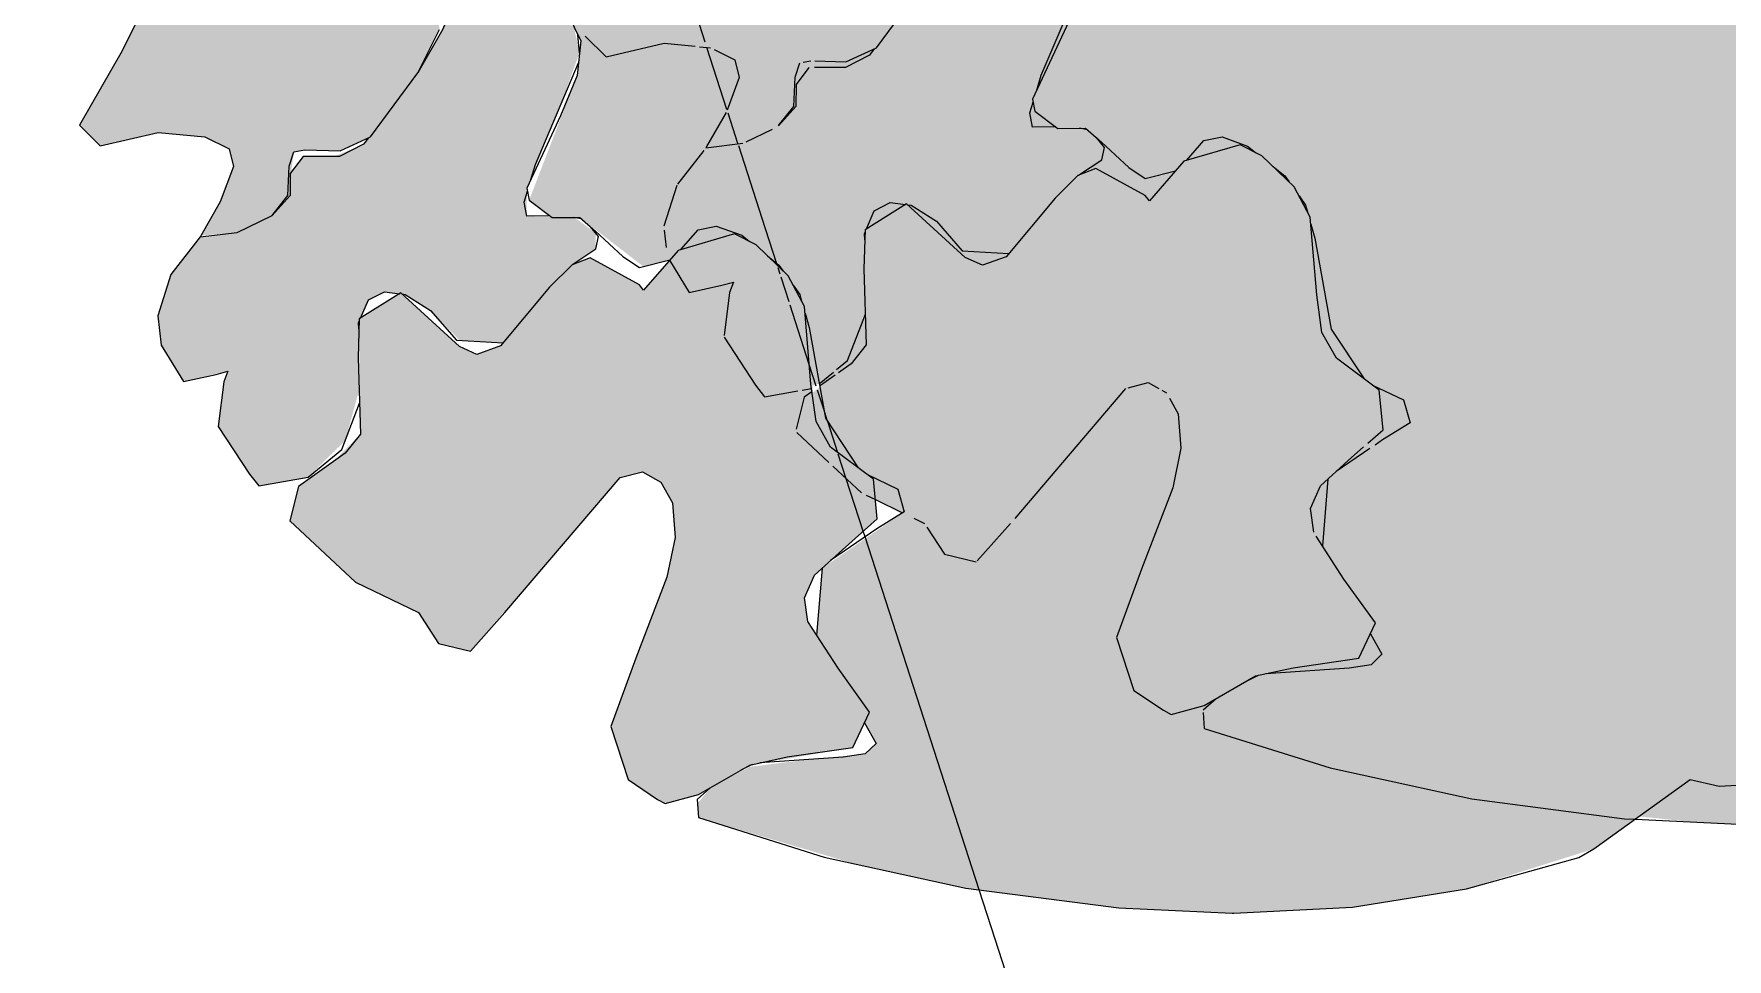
# Model space of a CAD drawing. Header units: metres. Extents: x -490 to 202, y -217 to 332.
# Drawn here: x -137.716 to -134.184, y 44.502 to 46.432 of the extents above; entities that cross this region are included whole.
import ezdxf

# ---------------------------------------------------------------- set-up
doc = ezdxf.new("R2010")
doc.units = ezdxf.units.M
doc.layers.add('1 arbol_dwg', color=8, linetype='Continuous', lineweight=9, true_color=0x767676)
doc.layers.add('C-TOPO-MAJR', color=66, linetype='Continuous', lineweight=18, true_color=0x647b04)
doc.layers.add('A-DETL-GENF', color=7, linetype='Continuous', lineweight=9)
doc.layers.add('A-DETL-THIN', color=7, linetype='Continuous', lineweight=9)

# ---------------------------------------------------------------- blocks, each defined once
blk = doc.blocks.new('1 arbol_dwg-V125-PLANTA DE MURO PERIMETRAL')
at = {"layer": 'A-DETL-GENF', "true_color": 0x4f7f3f, "transparency": 33554483}
blk.add_hatch(color=87, dxfattribs=at).paths.add_polyline_path([(-2.9959, 1.7353), (-2.6313, 1.7538), (-2.2801, 1.8101), (-1.8881, 1.9334), (-1.5926, 2.1464), (-1.5028, 2.1259), (-1.3912, 2.132), (-1.2448, 2.2207), (-1.1529, 2.43), (-1.1286, 2.8007), (-1.0961, 2.8211), (-1.0513, 2.7946), (-0.8564, 2.5984), (-0.7055, 2.601), (-0.6173, 2.7886), (-0.4998, 2.8561), (-0.3192, 2.9842), (-0.148, 3.2129), (-0.0052, 3.6578), (-0.1793, 3.943), (-0.1427, 3.9761), (0.2521, 4.1075), (0.3527, 4.1876), (0.4149, 4.2823), (0.3976, 4.5067), (0.2698, 4.7494), (0.2702, 4.8605), (0.3076, 4.9547), (0.3726, 5.0136), (0.5181, 5.0987), (0.5896, 5.1941), (0.5977, 5.3292), (0.5791, 5.688), (0.5277, 5.9481), (0.3519, 6.1201), (-0.214, 6.3206), (-0.2289, 6.3473), (-0.2037, 6.3773), (-0.0839, 6.4388), (0.1801, 6.5473), (0.1608, 6.6334), (-0.0504, 6.7062), (-0.1636, 6.9763), (-0.3448, 7.1878), (-0.8945, 7.5401), (-0.963, 7.5135), (-0.9437, 7.394), (-0.8932, 7.2025), (-0.9789, 6.8774), (-1.0225, 6.3395), (-1.0859, 6.3587), (-1.1818, 6.44), (-1.3732, 6.7469), (-1.5189, 6.9727), (-1.5489, 6.9861), (-1.637, 6.9134), (-1.6716, 6.7936), (-1.7755, 6.9134), (-1.8034, 6.9488), (-1.8492, 6.9061), (-1.9126, 6.7722), (-2.0009, 6.6678), (-2.1013, 6.6154), (-2.1675, 6.6159), (-2.202, 6.6532), (-2.215, 6.9075), (-2.2677, 6.8987), (-2.5442, 6.7936), (-3.056, 6.8449), (-3.3784, 6.8308), (-3.6081, 6.9621), (-3.7948, 7.0402), (-3.9289, 7.1224), (-3.9952, 7.0843), (-3.9574, 6.9657), (-3.8584, 6.8259), (-3.868, 6.7487), (-3.8978, 6.7182), (-3.9574, 6.7372), (-4.0946, 6.8165), (-4.1943, 6.7576), (-4.5887, 6.2206), (-4.594, 6.1261), (-4.5074, 6.0338), (-4.4179, 6.0064), (-4.2704, 5.8091), (-4.1986, 5.6828), (-4.2575, 5.6064), (-4.4731, 5.3606), (-4.5471, 5.3359), (-4.7488, 5.3412), (-4.7792, 5.2461), (-4.705, 5.1023), (-4.6785, 4.9671), (-4.6897, 4.834), (-4.7373, 4.7464), (-4.7778, 4.74), (-4.9719, 4.9577), (-5.0489, 4.9368), (-5.1251, 4.6675), (-5.0045, 4.4189), (-5.0153, 4.3122), (-5.1632, 3.9283), (-5.0928, 3.8751), (-5.0074, 3.8754), (-4.8113, 3.7242), (-4.7307, 3.7448), (-4.6435, 3.8374), (-4.5875, 3.8488), (-4.4651, 3.791), (-4.3662, 3.6955), (-4.3164, 3.6016), (-4.2292, 3.2232), (-4.1247, 3.0853), (-4.0297, 3.0399), (-4.0098, 2.9699), (-4.2623, 2.7963), (-4.2789, 2.5909), (-4.1162, 2.3541), (-4.1318, 2.3209), (-4.096, 2.2577), (-4.1293, 2.2254), (-4.306, 2.2078), (-4.4849, 2.1857), (-4.6063, 2.1209), (-4.6455, 2.0725), (-4.6425, 2.0296), (-4.0908, 1.872), (-3.8196, 1.8128), (-3.1484, 1.7423), (-3.0009, 1.7354)])
at = {"layer": 'A-DETL-GENF', "true_color": 0x004c00, "transparency": 33554483}
blk.add_hatch(color=98, dxfattribs=at).paths.add_polyline_path([(-5.9946, 3.0494), (-5.827, 3.0895), (-5.7286, 3.1894), (-5.6856, 3.3273), (-5.6856, 3.5634), (-5.6576, 3.6215), (-5.6084, 3.6467), (-5.5444, 3.6388), (-5.4663, 3.5895), (-5.3775, 3.4978), (-5.2433, 3.4899), (-5.0291, 3.7313), (-4.9581, 3.7785), (-4.959, 3.8277), (-5.0153, 3.8694), (-5.0262, 3.8753), (-5.1706, 3.8789), (-5.1705, 3.965), (-5.0662, 4.2216), (-5.0082, 4.3819), (-5.0257, 4.4627), (-5.1251, 4.5024), (-5.1868, 4.4944), (-5.1813, 4.5256), (-5.0842, 4.8119), (-5.0489, 4.9368), (-5.0093, 4.9577), (-4.9951, 4.9936), (-4.9427, 4.9368), (-4.8029, 4.7656), (-4.714, 4.7893), (-4.6868, 4.8686), (-4.6897, 5.0244), (-4.7181, 5.1277), (-4.7792, 5.2461), (-4.7971, 5.3241), (-4.7634, 5.3501), (-4.5471, 5.3473), (-4.4634, 5.3716), (-4.3987, 5.4461), (-4.5285, 5.724), (-4.4604, 5.9611), (-4.5128, 6.0356), (-4.594, 6.073), (-4.6041, 6.0957), (-4.5887, 6.2206), (-4.533, 6.3333), (-4.5101, 6.3793), (-4.5383, 6.4681), (-4.6589, 6.5193), (-4.7873, 6.6022), (-4.9098, 6.5737), (-4.9051, 6.5193), (-4.8626, 6.2382), (-4.9342, 5.9533), (-5.049, 5.8202), (-5.1681, 5.6778), (-5.1573, 5.6042), (-4.9986, 5.4382), (-4.9875, 5.4019), (-4.9967, 5.2989), (-5.013, 5.2291), (-5.0961, 5.1237), (-5.1464, 5.086), (-5.4267, 4.9731), (-5.5093, 4.8961), (-5.5146, 4.8563), (-5.3554, 4.6332), (-5.4391, 4.4365), (-5.505, 4.3204), (-5.6725, 4.1003), (-5.7544, 4.0627), (-5.8584, 4.0627), (-5.8977, 4.0105), (-5.9153, 3.9238), (-5.9706, 3.8729), (-6.113, 3.8231), (-6.1821, 3.8067), (-6.277, 3.6623), (-6.3022, 3.5463), (-6.2865, 3.4691), (-6.2265, 3.3707), (-6.0903, 3.4025), (-6.1077, 3.3273), (-6.1195, 3.2325), (-6.011, 3.0701)])
at = {"layer": 'A-DETL-GENF', "true_color": 0x2f4c26, "transparency": 33554483}
for points in [[(-6.173, 3.8192), (-6.0209, 3.8488), (-5.9506, 3.8849), (-5.9053, 3.9426), (-5.8866, 4.0769), (-5.788, 4.0811), (-5.7447, 4.0798), (-5.6508, 4.1231), (-5.505, 4.3204), (-5.4391, 4.4534), (-5.4701, 4.7921), (-5.543, 4.8973), (-5.5146, 4.9267), (-5.323, 5.0278), (-5.0842, 5.1288), (-5.0418, 5.1875), (-4.9986, 5.278), (-4.9991, 5.4085), (-5.049, 5.5054), (-5.1903, 5.6344), (-5.1896, 5.6886), (-5.1389, 5.7593), (-4.9039, 6.0177), (-4.8922, 6.1772), (-4.9634, 6.2202), (-5.3889, 6.25), (-5.5207, 6.2129), (-5.5951, 6.1626), (-5.6483, 6.0913), (-5.6567, 6.0437), (-5.6269, 5.8472), (-5.5292, 5.7237), (-5.3386, 5.5268), (-5.3894, 5.4922), (-5.4701, 5.4757), (-5.66, 5.4989), (-5.7685, 5.5348), (-6.1445, 5.7364), (-6.2138, 5.7328), (-6.2647, 5.6947), (-6.3001, 5.555), (-6.2344, 5.4496), (-6.1677, 5.3955), (-6.0699, 5.3713), (-5.951, 5.361), (-5.9179, 5.3103), (-5.9079, 5.1914), (-5.9506, 5.0667), (-6.0289, 4.9704), (-6.1244, 4.9032), (-6.2766, 4.8586), (-6.486, 4.8401), (-6.5149, 4.7669), (-6.6531, 4.6894), (-6.6861, 4.6625), (-6.6809, 4.6099), (-6.3867, 4.581), (-6.3603, 4.515), (-6.3812, 4.4557), (-6.5408, 4.1684), (-6.5463, 4.1589), (-6.4824, 4.0952), (-6.2931, 4.1357), (-6.1241, 4.1048), (-6.0861, 4.086), (-6.0729, 4.0316), (-6.1446, 3.8687)], [(-4.7444, 2.0725), (-4.6425, 2.1001), (-4.4849, 2.191), (-4.1674, 2.2452), (-4.1162, 2.3541), (-4.306, 2.633), (-4.3161, 2.7057), (-4.2855, 2.7753), (-4.0926, 2.9482), (-4.1045, 3.0703), (-4.236, 3.1685), (-4.2807, 3.2475), (-4.3164, 3.6016), (-4.3662, 3.6955), (-4.4651, 3.791), (-4.5319, 3.8247), (-4.7053, 3.7742), (-4.8113, 3.6519), (-4.8241, 3.6685), (-4.9757, 3.7512), (-5.0311, 3.73), (-5.1009, 3.6608), (-5.2514, 3.4802), (-5.337, 3.4598), (-5.3775, 3.4782), (-5.5579, 3.643), (-5.6856, 3.5634), (-5.682, 3.2091), (-5.7775, 3.1157), (-5.8746, 3.0405), (-5.8867, 2.9309), (-5.6484, 2.7304), (-5.496, 2.6489), (-5.4415, 2.5651), (-5.3409, 2.5449), (-4.8327, 3.0883), (-4.8146, 3.093), (-4.749, 3.0451), (-4.7225, 2.9971), (-4.7144, 2.8912), (-4.7676, 2.6956), (-4.9056, 2.2898), (-4.8587, 2.1462), (-4.7682, 2.0853)]]:
    blk.add_hatch(color=89, dxfattribs=at).paths.add_polyline_path(points)
at = {"layer": 'A-DETL-THIN', "color": 76, "true_color": 0x3f7f00}
for p, q in [((-6.1946, 4.1263), (-6.1609, 4.1231)), ((-5.8766, 4.0787), (-5.8527, 4.0831)), ((-6.0518, 3.834), (-5.9706, 3.8729)), ((-5.002, 3.8706), (-5.0262, 3.8753)), ((-6.1821, 3.8067), (-6.2624, 3.7034)), ((-6.2652, 3.6998), (-6.3048, 3.5741)), ((-6.304, 3.5616), (-6.2979, 3.5083)), ((-5.827, 3.0895), (-5.7829, 3.1255)), ((-5.8792, 3.0701), (-5.8504, 3.0753)), ((-5.7775, 3.1157), (-5.8256, 3.0817)), ((-5.2246, 2.6755), (-4.8835, 3.0754)), ((-4.7734, 3.0701), (-4.7582, 3.0616)), ((-5.8959, 2.9395), (-5.7977, 2.8479)), ((-4.1333, 2.8904), (-4.2365, 2.8198)), ((-5.7851, 2.8361), (-5.697, 2.7539)), ((-4.2623, 2.7963), (-4.2789, 2.5909)), ((-5.6819, 2.7466), (-5.6542, 2.7331)), ((-5.6542, 2.7331), (-5.5705, 2.6925)), ((-5.5363, 2.6759), (-5.5031, 2.6598)), ((-5.3409, 2.5449), (-5.2381, 2.6598)), ((-4.4768, 2.1927), (-4.512, 2.1753)), ((-4.6063, 2.1209), (-4.6464, 2.0853))]:
    blk.add_line(p, q, dxfattribs=at)
at = {"layer": 'A-DETL-THIN', "color": 76, "true_color": 0x3f7f00, "flags": 128}
for points in [[(-3.3174, 1.7503), (-3.0009, 1.7354)], [(-5.8402, 4.0828), (-5.7447, 4.0798), (-5.6508, 4.1231), (-5.505, 4.3204), (-5.4391, 4.4534), (-5.4701, 4.7921), (-5.543, 4.8973), (-5.5146, 4.9267), (-5.323, 5.0278), (-5.0842, 5.1288), (-5.0418, 5.1875), (-4.9986, 5.278), (-4.9887, 5.3882), (-5.049, 5.5054), (-5.1903, 5.6344), (-5.1896, 5.6886), (-5.1389, 5.7593), (-4.9039, 6.0177), (-4.8922, 6.1772), (-4.9634, 6.2202), (-5.1223, 6.2322), (-5.3889, 6.25), (-5.5059, 6.2229)], [(-4.8403, 4.8042), (-4.9719, 4.9577), (-5.0489, 4.9368), (-5.1251, 4.6675), (-5.0045, 4.4189), (-5.0153, 4.3122), (-5.0662, 4.1879), (-5.1705, 3.965), (-5.1632, 3.9283), (-5.0928, 3.8751), (-5.0074, 3.8754), (-4.959, 3.8329), (-4.8745, 3.7552), (-4.8241, 3.721), (-4.7307, 3.7448)], [(-5.1576, 3.9926), (-5.1437, 4.0387), (-5.0113, 4.3509)], [(-6.5463, 4.1589), (-6.4824, 4.0952), (-6.3041, 4.1367), (-6.2083, 4.1276)], [(-6.1504, 4.1179), (-6.0861, 4.086), (-6.0729, 4.0316), (-6.1102, 3.9313)], [(-5.6576, 4.1199), (-5.6725, 4.1003), (-5.7459, 4.0627), (-5.8415, 4.0627)], [(-5.9517, 3.8835), (-5.9053, 3.9426), (-5.9008, 4.0328), (-5.8866, 4.0769)], [(-5.8584, 4.0627), (-5.8977, 4.0105), (-5.8984, 3.9426), (-5.9517, 3.8832)], [(-6.113, 3.9238), (-6.173, 3.8192), (-6.1753, 3.8154), (-6.0615, 3.8294)], [(-5.0992, 3.88), (-5.1706, 3.8789), (-5.1787, 3.9226), (-5.1687, 3.9558)], [(-4.1392, 2.9069), (-4.0926, 2.9482), (-4.1045, 3.0703), (-4.236, 3.1685), (-4.2807, 3.2475), (-4.2964, 3.3629), (-4.3164, 3.6016), (-4.3662, 3.6955), (-4.4651, 3.791), (-4.5319, 3.8247), (-4.7053, 3.7742), (-4.8113, 3.6519), (-4.8241, 3.6685), (-4.9757, 3.7512), (-5.0311, 3.73), (-5.1009, 3.6608), (-5.2514, 3.4802), (-5.3241, 3.454), (-5.3775, 3.4782), (-5.5579, 3.643), (-5.6856, 3.5634), (-5.6892, 3.4434), (-5.682, 3.2091), (-5.7286, 3.1505), (-5.7677, 3.1227)], [(-5.0299, 3.7305), (-5.0291, 3.7313), (-4.9581, 3.7785), (-4.9494, 3.8165), (-4.9745, 3.8465)], [(-4.6971, 3.7765), (-4.6435, 3.8374), (-4.5875, 3.8488), (-4.5095, 3.8206), (-4.485, 3.801)], [(-4.4302, 3.7573), (-4.3948, 3.729), (-4.3817, 3.7105)], [(-5.6816, 3.5658), (-5.6576, 3.6215), (-5.6084, 3.6467), (-5.5613, 3.6409)], [(-4.3511, 3.6672), (-4.3308, 3.6384), (-4.3252, 3.6182)], [(-5.5548, 3.6401), (-5.5444, 3.6388), (-5.4663, 3.5895), (-5.387, 3.4984), (-5.2433, 3.4899)], [(-5.6865, 3.5326), (-5.6877, 3.5516), (-5.6858, 3.5562)], [(-4.3146, 3.5806), (-4.3024, 3.5373), (-4.252, 3.2577), (-4.151, 3.105)], [(-6.287, 3.4699), (-6.2265, 3.3707), (-6.1258, 3.3926), (-6.0903, 3.4025), (-6.1024, 3.3702), (-6.1188, 3.2382)], [(-5.7732, 3.1334), (-5.7393, 3.1612), (-5.6849, 3.3041)], [(-6.1195, 3.2325), (-6.0232, 3.0855), (-5.9946, 3.0494), (-5.8922, 3.0678)], [(-4.8765, 3.0771), (-4.8146, 3.093), (-4.7827, 3.0753)], [(-4.1247, 3.0853), (-4.0297, 3.0399), (-4.0098, 2.9699), (-4.0941, 2.9172), (-4.1174, 2.9012)], [(-5.849, 3.0651), (-5.8726, 3.0483), (-5.8972, 2.9495)], [(-4.749, 3.0451), (-4.7225, 2.9971), (-4.7144, 2.8912), (-4.7393, 2.7692), (-4.8354, 2.5194), (-4.9121, 2.3094), (-4.8587, 2.1462), (-4.7682, 2.0853), (-4.7444, 2.0725), (-4.6425, 2.1001), (-4.4849, 2.191), (-4.3694, 2.216), (-4.1674, 2.2452), (-4.1162, 2.3541), (-4.2129, 2.4886), (-4.2984, 2.6212)], [(-4.306, 2.633), (-4.3161, 2.7057), (-4.2855, 2.7753), (-4.1995, 2.8534), (-4.1524, 2.8952)], [(-5.496, 2.6489), (-5.4415, 2.5651), (-5.3437, 2.5418)], [(-4.1318, 2.3209), (-4.096, 2.2577), (-4.1293, 2.2254), (-4.1973, 2.2152), (-4.4534, 2.1978)], [(-4.6459, 2.0789), (-4.6425, 2.0296), (-4.2558, 1.9081), (-3.8196, 1.8128), (-3.3498, 1.7518), (-3.3174, 1.7503)]]:
    blk.add_lwpolyline(points, dxfattribs=at)
blk = doc.blocks.new('1 arbol_dwg-V126-PLANTA DE MURO PERIMETRAL')
at = {"layer": 'A-DETL-GENF', "true_color": 0x4f7f3f, "transparency": 33554483}
blk.add_hatch(color=87, dxfattribs=at).paths.add_polyline_path([(-2.9959, 1.7353), (-2.6313, 1.7538), (-2.2801, 1.8101), (-1.8881, 1.9334), (-1.5926, 2.1464), (-1.5028, 2.1259), (-1.3912, 2.132), (-1.2448, 2.2207), (-1.1529, 2.43), (-1.1286, 2.8007), (-1.0961, 2.8211), (-1.0513, 2.7946), (-0.8564, 2.5984), (-0.7055, 2.601), (-0.6173, 2.7886), (-0.4998, 2.8561), (-0.3192, 2.9842), (-0.148, 3.2129), (-0.0052, 3.6578), (-0.1793, 3.943), (-0.1427, 3.9761), (0.2521, 4.1075), (0.3527, 4.1876), (0.4149, 4.2823), (0.3976, 4.5067), (0.2698, 4.7494), (0.2702, 4.8605), (0.3076, 4.9547), (0.3726, 5.0136), (0.5181, 5.0987), (0.5896, 5.1941), (0.5977, 5.3292), (0.5791, 5.688), (0.5277, 5.9481), (0.3519, 6.1201), (-0.2074, 6.3087), (-0.2289, 6.3473), (-0.2037, 6.3773), (-0.0839, 6.4388), (0.1801, 6.5473), (0.1608, 6.6334), (-0.0504, 6.7062), (-0.1636, 6.9763), (-0.3448, 7.1878), (-0.8945, 7.5401), (-0.963, 7.5135), (-0.9437, 7.394), (-0.8932, 7.2025), (-0.9789, 6.8774), (-1.0225, 6.3395), (-1.0859, 6.3587), (-1.1818, 6.44), (-1.2845, 6.5949), (-1.5002, 6.9643), (-1.5489, 6.9861), (-1.6301, 6.9371), (-1.6716, 6.7936), (-1.7114, 6.8321), (-1.8034, 6.9488), (-1.8372, 6.9313), (-1.9126, 6.7722), (-1.9982, 6.6692), (-2.1013, 6.6154), (-2.1675, 6.6159), (-2.202, 6.6532), (-2.215, 6.9075), (-2.2677, 6.8987), (-2.5442, 6.7936), (-2.9825, 6.8481), (-3.3784, 6.8308), (-3.6081, 6.9621), (-3.7812, 7.0315), (-3.9259, 7.1241), (-3.9952, 7.0843), (-3.9792, 6.9966), (-3.8584, 6.8259), (-3.8597, 6.7571), (-3.8978, 6.7182), (-3.9416, 6.7272), (-4.0879, 6.8199), (-4.1833, 6.7721), (-4.5887, 6.2206), (-4.594, 6.1261), (-4.5074, 6.0338), (-4.4179, 6.0064), (-4.2704, 5.8091), (-4.1986, 5.6828), (-4.2322, 5.6353), (-4.4731, 5.3606), (-4.5471, 5.3359), (-4.7488, 5.3412), (-4.7721, 5.2324), (-4.705, 5.1023), (-4.6785, 4.9671), (-4.7053, 4.8054), (-4.7373, 4.7464), (-4.7778, 4.74), (-4.9719, 4.9577), (-5.0489, 4.9368), (-5.1251, 4.6675), (-5.0045, 4.4189), (-5.0153, 4.3122), (-5.1632, 3.9283), (-5.0928, 3.8751), (-5.0074, 3.8754), (-4.8113, 3.7242), (-4.7307, 3.7448), (-4.6435, 3.8374), (-4.5875, 3.8488), (-4.4651, 3.791), (-4.3662, 3.6955), (-4.3164, 3.6016), (-4.2292, 3.2232), (-4.1247, 3.0853), (-4.0297, 3.0399), (-4.0098, 2.9699), (-4.2623, 2.7963), (-4.2789, 2.5909), (-4.1162, 2.3541), (-4.1318, 2.3209), (-4.096, 2.2577), (-4.1293, 2.2254), (-4.306, 2.2078), (-4.4849, 2.1857), (-4.6063, 2.1209), (-4.6455, 2.0725), (-4.6425, 2.0296), (-4.1674, 1.8887), (-3.8196, 1.8128), (-3.3498, 1.7518), (-3.0009, 1.7354)])
at = {"layer": 'A-DETL-GENF', "true_color": 0x004c00, "transparency": 33554483}
blk.add_hatch(color=98, dxfattribs=at).paths.add_polyline_path([(-5.9946, 3.0494), (-5.8428, 3.0767), (-5.7286, 3.1894), (-5.6861, 3.3444), (-5.6856, 3.5634), (-5.6576, 3.6215), (-5.6084, 3.6467), (-5.5444, 3.6388), (-5.4663, 3.5895), (-5.3775, 3.4978), (-5.2433, 3.4899), (-5.0291, 3.7313), (-4.9581, 3.7785), (-4.959, 3.8277), (-5.0153, 3.8694), (-5.0262, 3.8753), (-5.1706, 3.8789), (-5.1705, 3.965), (-5.0662, 4.2216), (-5.0082, 4.3819), (-5.0257, 4.4627), (-5.1251, 4.5024), (-5.1868, 4.4944), (-5.1813, 4.5256), (-5.0873, 4.801), (-5.0489, 4.9368), (-5.0093, 4.9577), (-4.9951, 4.9936), (-4.9427, 4.9368), (-4.8029, 4.7656), (-4.714, 4.7893), (-4.6868, 4.8686), (-4.6897, 5.0244), (-4.7181, 5.1277), (-4.7792, 5.2461), (-4.7971, 5.3241), (-4.7634, 5.3501), (-4.5471, 5.3473), (-4.4634, 5.3716), (-4.3987, 5.4461), (-4.5285, 5.724), (-4.4604, 5.9611), (-4.5128, 6.0356), (-4.594, 6.073), (-4.6041, 6.0957), (-4.5887, 6.2206), (-4.533, 6.3333), (-4.5101, 6.3793), (-4.5289, 6.4652), (-4.6281, 6.4956), (-4.7721, 6.6038), (-4.9091, 6.5893), (-4.9104, 6.5595), (-4.8626, 6.2382), (-4.9202, 5.9716), (-5.049, 5.8202), (-5.1697, 5.6886), (-5.1573, 5.6042), (-4.9986, 5.4382), (-4.9875, 5.4019), (-4.9967, 5.2989), (-5.013, 5.2291), (-5.0961, 5.1237), (-5.1464, 5.086), (-5.4314, 4.9697), (-5.5093, 4.8961), (-5.5146, 4.8563), (-5.3554, 4.6332), (-5.4391, 4.4365), (-5.505, 4.3204), (-5.6725, 4.1003), (-5.7631, 4.0627), (-5.8584, 4.0627), (-5.8977, 4.0105), (-5.9153, 3.9238), (-5.9536, 3.881), (-6.113, 3.8231), (-6.1753, 3.8154), (-6.2652, 3.6998), (-6.3053, 3.5726), (-6.295, 3.4829), (-6.2265, 3.3707), (-6.0903, 3.4025), (-6.1056, 3.3444), (-6.1195, 3.2325), (-6.0232, 3.0855)])
at = {"layer": 'A-DETL-GENF', "true_color": 0x2f4c26, "transparency": 33554483}
for points in [[(-6.173, 3.8192), (-6.0615, 3.8294), (-5.9536, 3.881), (-5.9053, 3.9426), (-5.8866, 4.0769), (-5.8527, 4.0831), (-5.7447, 4.0798), (-5.6508, 4.1231), (-5.505, 4.3204), (-5.4391, 4.4534), (-5.4701, 4.7921), (-5.543, 4.8973), (-5.5146, 4.9267), (-5.323, 5.0278), (-5.0842, 5.1288), (-5.0418, 5.1875), (-4.9986, 5.278), (-4.9887, 5.3882), (-5.049, 5.5054), (-5.1903, 5.6344), (-5.1896, 5.6886), (-5.1389, 5.7593), (-4.9039, 6.0177), (-4.8922, 6.1772), (-4.9634, 6.2202), (-5.3889, 6.25), (-5.5059, 6.2229), (-5.5951, 6.1626), (-5.6483, 6.0913), (-5.6567, 6.0437), (-5.6441, 5.8711), (-5.5636, 5.7593), (-5.3386, 5.5268), (-5.3894, 5.4922), (-5.4701, 5.4757), (-5.594, 5.4804), (-5.7631, 5.5318), (-6.1328, 5.737), (-6.2138, 5.7328), (-6.2647, 5.6947), (-6.3083, 5.5719), (-6.2623, 5.4774), (-6.1885, 5.404), (-6.1038, 5.3696), (-5.9527, 5.3635), (-5.9179, 5.3103), (-5.9039, 5.2094), (-5.9264, 5.1063), (-5.9861, 5.0084), (-6.0892, 4.9168), (-6.2201, 4.8663), (-6.486, 4.8401), (-6.5096, 4.7705), (-6.5779, 4.7235), (-6.6864, 4.6743), (-6.6847, 4.6102), (-6.3907, 4.5866), (-6.3586, 4.5408), (-6.3617, 4.4955), (-6.4147, 4.3875), (-6.5463, 4.1589), (-6.4824, 4.0952), (-6.3041, 4.1367), (-6.1609, 4.1231), (-6.0861, 4.086), (-6.0729, 4.0316), (-6.113, 3.9238)], [(-4.7444, 2.0725), (-4.6425, 2.1001), (-4.4849, 2.191), (-4.1674, 2.2452), (-4.1162, 2.3541), (-4.306, 2.633), (-4.3161, 2.7057), (-4.2855, 2.7753), (-4.0926, 2.9482), (-4.1045, 3.0703), (-4.236, 3.1685), (-4.2807, 3.2475), (-4.3164, 3.6016), (-4.3662, 3.6955), (-4.4651, 3.791), (-4.5319, 3.8247), (-4.7053, 3.7742), (-4.8113, 3.6519), (-4.8241, 3.6685), (-4.9757, 3.7512), (-5.0311, 3.73), (-5.1009, 3.6608), (-5.2514, 3.4802), (-5.3241, 3.454), (-5.3775, 3.4782), (-5.5579, 3.643), (-5.6856, 3.5634), (-5.682, 3.2091), (-5.7631, 3.126), (-5.8726, 3.0483), (-5.899, 2.9424), (-5.697, 2.7539), (-5.5031, 2.6598), (-5.4415, 2.5651), (-5.3437, 2.5418), (-4.8835, 3.0754), (-4.8146, 3.093), (-4.7582, 3.0616), (-4.7225, 2.9971), (-4.7144, 2.8912), (-4.7393, 2.7692), (-4.9121, 2.3094), (-4.8587, 2.1462), (-4.7682, 2.0853)]]:
    blk.add_hatch(color=89, dxfattribs=at).paths.add_polyline_path(points)
at = {"layer": 'A-DETL-THIN', "color": 76, "true_color": 0x3f7f00}
for p, q in [((-5.0082, 4.3819), (-5.0135, 4.4374)), ((-5.002, 3.8706), (-5.0262, 3.8753)), ((-4.2623, 2.7963), (-4.2789, 2.5909)), ((-4.4768, 2.1927), (-4.512, 2.1753))]:
    blk.add_line(p, q, dxfattribs=at)
at = {"layer": 'A-DETL-THIN', "color": 76, "true_color": 0x3f7f00, "flags": 128}
for points in [[(-4.6063, 2.1209), (-4.6464, 2.0853), (-4.6425, 2.0296), (-4.2558, 1.9081), (-3.8196, 1.8128), (-3.3498, 1.7518), (-3.0009, 1.7354), (-2.9959, 1.7353), (-2.6313, 1.7538), (-2.2801, 1.8101), (-1.935, 1.9067), (-1.8881, 1.9334), (-1.5926, 2.1464), (-1.5028, 2.1259), (-1.3912, 2.132)], [(-5.1251, 4.6675), (-5.0045, 4.4189), (-5.0153, 4.3122), (-5.0662, 4.1879), (-5.1705, 3.965), (-5.1632, 3.9283), (-5.0928, 3.8751), (-5.0074, 3.8754), (-4.959, 3.8329), (-4.8745, 3.7552), (-4.8241, 3.721), (-4.7307, 3.7448)], [(-6.3617, 4.4955), (-6.4147, 4.3875), (-6.5463, 4.1589), (-6.4824, 4.0952), (-6.3041, 4.1367), (-6.1609, 4.1231), (-6.0861, 4.086), (-6.0729, 4.0316), (-6.113, 3.9238), (-6.173, 3.8192), (-6.1753, 3.8154), (-6.0615, 3.8294), (-5.9536, 3.881), (-5.9053, 3.9426), (-5.9008, 4.0328), (-5.8866, 4.0769), (-5.8527, 4.0831), (-5.7447, 4.0798), (-5.6508, 4.1231), (-5.505, 4.3204), (-5.4391, 4.4534)], [(-5.4691, 4.7807), (-5.3554, 4.6332), (-5.4287, 4.4549), (-5.505, 4.3204)], [(-5.1576, 3.9926), (-5.1437, 4.0387), (-5.0113, 4.3509)], [(-5.6576, 4.1199), (-5.6725, 4.1003), (-5.7459, 4.0627), (-5.8584, 4.0627), (-5.8977, 4.0105), (-5.8984, 3.9426), (-5.9536, 3.881)], [(-5.0992, 3.88), (-5.1706, 3.8789), (-5.1787, 3.9226), (-5.1687, 3.9558)], [(-6.1753, 3.8154), (-6.2652, 3.6998), (-6.3053, 3.5726), (-6.295, 3.4829), (-6.2265, 3.3707), (-6.1258, 3.3926), (-6.0903, 3.4025), (-6.1024, 3.3702), (-6.1195, 3.2325), (-6.0232, 3.0855), (-5.9946, 3.0494), (-5.8428, 3.0767), (-5.7393, 3.1612), (-5.6849, 3.3041)], [(-5.0299, 3.7305), (-5.0291, 3.7313), (-4.9581, 3.7785), (-4.9494, 3.8165), (-4.9745, 3.8465)], [(-4.6971, 3.7765), (-4.6435, 3.8374), (-4.5875, 3.8488), (-4.5095, 3.8206), (-4.485, 3.801)], [(-4.4302, 3.7573), (-4.3948, 3.729), (-4.3817, 3.7105)], [(-5.6816, 3.5658), (-5.6576, 3.6215), (-5.6084, 3.6467), (-5.5613, 3.6409)], [(-4.3511, 3.6672), (-4.3308, 3.6384), (-4.3252, 3.6182)], [(-5.5548, 3.6401), (-5.5444, 3.6388), (-5.4663, 3.5895), (-5.387, 3.4984), (-5.2433, 3.4899)], [(-5.6865, 3.5326), (-5.6877, 3.5516), (-5.6858, 3.5562)], [(-4.3146, 3.5806), (-4.3024, 3.5373), (-4.252, 3.2577), (-4.151, 3.105)], [(-4.1247, 3.0853), (-4.0297, 3.0399), (-4.0098, 2.9699), (-4.0941, 2.9172), (-4.2365, 2.8198)], [(-4.1318, 2.3209), (-4.096, 2.2577), (-4.1293, 2.2254), (-4.1973, 2.2152), (-4.4534, 2.1978)]]:
    blk.add_lwpolyline(points, dxfattribs=at)
blk.add_lwpolyline([(-4.8835, 3.0754), (-4.8146, 3.093), (-4.7582, 3.0616), (-4.7225, 2.9971), (-4.7144, 2.8912), (-4.7393, 2.7692), (-4.8354, 2.5194), (-4.9121, 2.3094), (-4.8587, 2.1462), (-4.7682, 2.0853), (-4.7444, 2.0725), (-4.6425, 2.1001), (-4.4849, 2.191), (-4.3694, 2.216), (-4.1674, 2.2452), (-4.1162, 2.3541), (-4.2129, 2.4886), (-4.306, 2.633), (-4.3161, 2.7057), (-4.2855, 2.7753), (-4.1995, 2.8534), (-4.0926, 2.9482), (-4.1045, 3.0703), (-4.236, 3.1685), (-4.2807, 3.2475), (-4.2964, 3.3629), (-4.3164, 3.6016), (-4.3662, 3.6955), (-4.4651, 3.791), (-4.5319, 3.8247), (-4.7053, 3.7742), (-4.8113, 3.6519), (-4.8241, 3.6685), (-4.9757, 3.7512), (-5.0311, 3.73), (-5.1009, 3.6608), (-5.2514, 3.4802), (-5.3241, 3.454), (-5.3775, 3.4782), (-5.5579, 3.643), (-5.6856, 3.5634), (-5.6892, 3.4434), (-5.682, 3.2091), (-5.7286, 3.1505), (-5.8726, 3.0483), (-5.899, 2.9424), (-5.697, 2.7539), (-5.5031, 2.6598), (-5.4415, 2.5651), (-5.3437, 2.5418), (-5.2381, 2.6598)], close=True, dxfattribs=at)

msp = doc.modelspace()

# ---------------------------------------------------------------- linework, layer by layer
at = {"layer": 'C-TOPO-MAJR', "color": 9, "true_color": 0xcbd3ab}
for p, q in [((-136.3158, 46.4151), (-136.3748, 46.5979)), ((-136.2703, 46.2744), (-136.3122, 46.404)), ((-136.2473, 46.2032), (-136.2679, 46.267)), ((-136.1594, 45.9312), (-136.1637, 45.9445)), ((-136.1406, 45.873), (-136.1573, 45.9247)), ((-136.0985, 45.7425), (-136.1386, 45.8666)), ((-136.0839, 45.6975), (-136.0985, 45.7425)), ((-136.0684, 45.6496), (-136.0812, 45.6892)), ((-136.061, 45.6264), (-136.0684, 45.6496)), ((-136.039, 45.5586), (-136.0601, 45.6238)), ((-136.0215, 45.5043), (-136.0381, 45.5557)), ((-135.986, 45.3946), (-136.0215, 45.5043)), ((-135.9822, 45.3828), (-135.986, 45.3946)), ((-135.7445, 44.647), (-135.9822, 45.3828))]:
    msp.add_line(p, q, dxfattribs=at)
at = {"layer": 'C-TOPO-MAJR', "color": 9, "true_color": 0xcbd3ab, "flags": 128}
for points in [[(-136.167, 45.9545), (-136.1968, 46.0468), (-136.2458, 46.1985)], [(-129.2384, 24.5094), (-129.7804, 26.1869), (-130.3567, 27.9706), (-131.2438, 30.7164), (-132.7458, 35.3654), (-133.2767, 37.0087), (-134.2092, 39.895), (-135.7112, 44.544), (-135.7445, 44.647)]]:
    msp.add_lwpolyline(points, dxfattribs=at)

# ---------------------------------------------------------------- block references
at = {"layer": '1 arbol_dwg', "color": 76, "true_color": 0x3f7f00, "xscale": 0.6781697542348915, "yscale": 0.6781697542348915, "zscale": 0.6781697542348915}
for name, p in [('1 arbol_dwg-V125-PLANTA DE MURO PERIMETRAL', (-132.1263, 43.6071)), ('1 arbol_dwg-V126-PLANTA DE MURO PERIMETRAL', (-133.1814, 43.4211))]:
    msp.add_blockref(name, p, dxfattribs=at)

doc.saveas('drawing.dxf')
